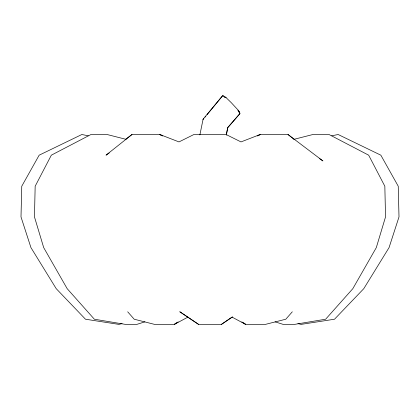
<?xml version="1.0" encoding="UTF-8"?>
<svg xmlns="http://www.w3.org/2000/svg" width="420" height="420" viewBox="0 0 420 420"><rect width="100%" height="100%" fill="white"/><g stroke="black" fill="none" stroke-linecap="round" stroke-linejoin="round"><path stroke-width="0.63" d="M226.333 134.888L227.645 127.885L239.867 113.636L238.749 111.242L239.39 113.011M226.333 135.035L227.766 127.465L240.014 113.526L239.279 111.683L238.035 110.129L238.555 111.699L238.004 109.972L231.289 102.701L226.265 97.797L224.548 97.177L226.097 97.745L225.141 96.826L222.742 95.618L203.086 119.217L199.878 134.904M202.97 119.637L203.784 118.639M205.013 117.143L205.832 116.151M207.06 114.655L222.595 95.723L223.97 96.311M292.31 311.803L285.789 319.221L265.44 324.382L245.642 324.382L232.04 317.105L221.429 324.382L198.571 324.382L179.87 311.803L198.571 324.382M319.678 158.744L322.938 160.939L287.999 134.505L260.148 134.505L241.007 141.918L226.081 134.505L193.919 134.505L178.994 141.918L159.852 134.505L132.001 134.505L106.013 155.179L109.226 152.969M125.223 139.634L132.001 134.505M176.458 322.844L174.358 324.382L154.56 324.382L134.211 319.221L127.691 311.803M221.429 324.382L232.649 316.832M178.201 321.899L174.358 324.382L187.96 317.105M258.437 135.44L260.148 134.505L257.308 135.986M144.884 321.851L136.836 324.382L125.407 324.382L94.358 319.221L67.174 288.666L43.696 247.616L34.466 216.909L35.165 186.228L51.329 155.179L90.983 134.505L107.063 134.505L126.037 139.335M293.963 139.335L312.937 134.505L329.018 134.505L368.671 155.179L384.836 186.228L385.534 216.909L376.304 247.616L352.826 288.666L325.642 319.221L294.593 324.382L283.164 324.382L275.116 321.851M122.089 323.584L118.918 324.382L85.486 319.221L56.217 288.666L30.944 247.616L21 216.909L21.756 186.228L39.16 155.179L81.853 134.505L88.263 135.812M331.737 135.812L338.147 134.505L380.84 155.179L398.244 186.228L399 216.909L389.056 247.616L363.783 288.666L334.514 319.221L301.082 324.382L297.911 323.584M162.692 135.986L159.852 134.505L161.564 135.44M241.799 321.899L245.642 324.382L243.542 322.844M287.999 134.505L294.11 139.367"/></g></svg>
